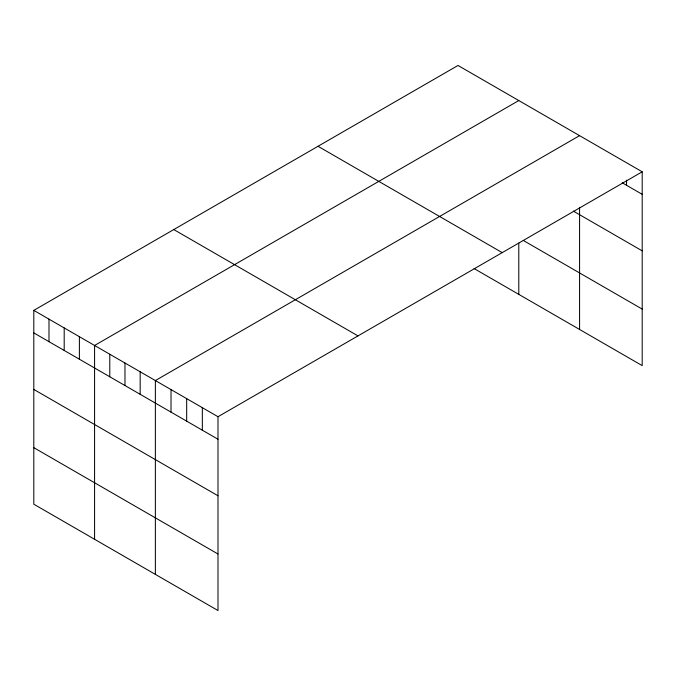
<?xml version="1.0" encoding="UTF-8"?>
<svg xmlns="http://www.w3.org/2000/svg" width="676" height="676" viewBox="0 0 676 676"><rect width="100%" height="100%" fill="white"/><g stroke="black" fill="none" stroke-linecap="round" stroke-linejoin="round"><path stroke-width="1.01" d="M33.8 310.377L217.993 416.72L217.993 610.538L33.8 504.195L33.8 310.377L458.007 65.462L642.2 171.805L642.2 365.623L474.096 268.566M518.788 100.555L94.581 345.47L94.581 539.287M579.577 135.648L155.37 380.563L155.37 574.38M217.993 416.72L642.2 171.805M622.199 182.782L642.2 194.325M573.316 211.089L642.2 250.855M523.258 240.428L642.2 309.093M318.016 146.286L502.209 252.63M173.791 229.561L357.984 335.904M33.8 332.905L217.993 439.239M33.8 389.427L217.993 495.77M33.8 447.664L217.993 554.007M626.542 180.171L626.542 185.292M579.577 207.371L579.577 329.465M518.788 243.081L518.788 294.373M202.335 407.687L202.335 430.206M186.677 398.646L186.677 421.165M171.02 389.604L171.02 412.123M140.169 371.792L140.169 394.311M124.975 363.02L124.975 385.54M109.782 354.249L109.782 376.769M79.388 336.699L79.388 359.218M64.195 327.928L64.195 350.447M48.993 319.156L48.993 341.676"/></g></svg>
